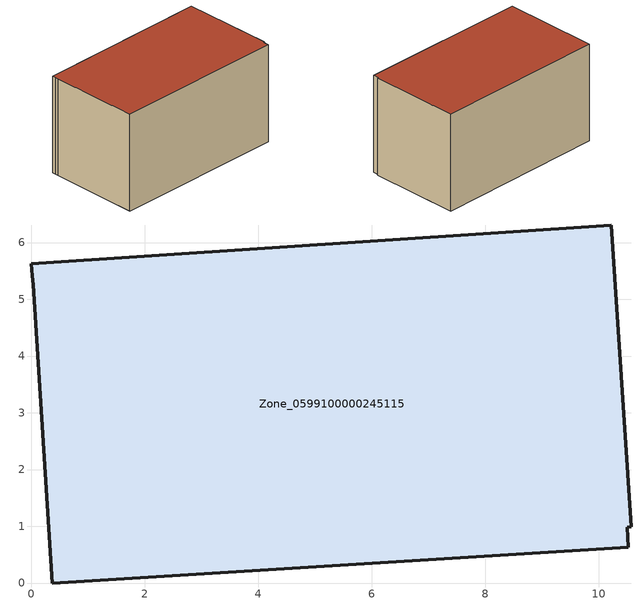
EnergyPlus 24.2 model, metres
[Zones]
Zone_0599100000245115
 floor ground (C_G): 10.53,0.63 0.37,0 0.04,5.26 0.01,5.42 0,5.63 10.22,6.31 10.58,0.99 10.51,0.98 z0
 wall outside (C_F): 10.58,0.99 10.22,6.31 0,5.63 0.01,5.42 0.04,5.26 0.37,0 10.53,0.63 10.51,0.98 10.58,0.99 z0:5.79
 roof outside (C_R): 0,5.63 0.01,5.42 0.04,5.26 0.37,0 10.53,0.63 10.51,0.98 10.58,0.99 10.22,6.31 z5.79
[BUILDING]
Pand.0599100000245115: North Axis=0; Terrain=City; Loads Convergence Tolerance Value=0.04; Temperature Convergence Tolerance Value=0.4; Solar Distribution=FullExterior; Maximum Number of Warmup Days=25; Minimum Number of Warmup Days=1
[Site:Location]
Rotterdam.The.Hague.AP_ZH_NLD Design_Conditions: Latitude=51.96; Longitude=4.45; Time Zone=1; Elevation=-4.5
[SITE:GROUNDTEMPERATURE:BUILDINGSURFACE]
18, 18, 18, 18, 18, 18, 18, 18, 18, 18, 18, 18
[MATERIAL] Thermal Absorptance=0.9; Solar Absorptance=0.7; Visible Absorptance=0.7
Name | Roughness | Thickness | Conductivity | Density | Specific Heat
G.TC.1946-1964 | MediumSmooth | 0.15 | 1 | 540 | 1210
F.TC.1946-1964 | Rough | 0.3 | 0.857143 | 1920 | 840
R.TC.1946-1964 | MediumRough | 0.2 | 0.235294 | 1500 | 1000
[CONSTRUCTION]
C_G: G.TC.1946-1964
C_F: F.TC.1946-1964
C_R: R.TC.1946-1964
[ZONE]
Zone_0599100000245115: Type=1; Multiplier=1; Ceiling Height=Autocalculate; Volume=Autocalculate; Floor Area=autocalculate; Part of Total Floor Area=Yes
[ZONEINFILTRATION:DESIGNFLOWRATE]
Infil_Zone_0599100000245115: Zone or ZoneList or Space or SpaceList=Zone_0599100000245115; Schedule=AlwaysOn; Design Flow Rate Calculation Method=Flow/Area; Flow Rate per Floor Area=0.003; Constant Term Coefficient=1; Temperature Term Coefficient=0; Velocity Term Coefficient=0; Velocity Squared Term Coefficient=0
[HVACTEMPLATE:ZONE:IDEALLOADSAIRSYSTEM]
Zone_0599100000245115: Maximum Heating Supply Air Temperature=50; Minimum Cooling Supply Air Temperature=13; Maximum Heating Supply Air Humidity Ratio=0.0156; Minimum Cooling Supply Air Humidity Ratio=0.0077; Heating Limit=NoLimit; Cooling Limit=NoLimit; Dehumidification Control Type=ConstantSensibleHeatRatio; Cooling Sensible Heat Ratio=0.7; Dehumidification Setpoint=60; Humidification Control Type=None; Humidification Setpoint=30; Outdoor Air Method=None; Outdoor Air Flow Rate per Person=0.00944; Outdoor Air Flow Rate per Zone Floor Area=0; Outdoor Air Flow Rate per Zone=0; Demand Controlled Ventilation Type=None; Outdoor Air Economizer Type=NoEconomizer; Heat Recovery Type=None; Sensible Heat Recovery Effectiveness=0.7; Latent Heat Recovery Effectiveness=0.65
[ZONECONTROL:THERMOSTAT]
ThermostatControl_Zone_0599100000245115: Zone or ZoneList=Zone_0599100000245115; Control Type Schedule=DualSetpointControlType; Control 1=Thermostat_Zone_0599100000245115; Temperature Difference Between Cutout And Setpoint=0
[THERMOSTATSETPOINT:DUALSETPOINT]
Thermostat_Zone_0599100000245115: Heating Setpoint Temperature Schedule=HeatingSetpoint_Zone_0599100000245115; Cooling Setpoint Temperature Schedule=CoolingSetpoint_Zone_0599100000245115
[SCHEDULE:COMPACT]
HeatingSetpoint_Zone_0599100000245115: Through: 12/31, For: AllDays, Until: 24:00, 21
CoolingSetpoint_Zone_0599100000245115: Through: 12/31, For: AllDays, Until: 24:00, 24
DualSetpointControlType: Through: 12/31, For: AllDays, Until: 24:00, 4
AlwaysOn: Through: 12/31, For: AllDays, Until: 24:00, 1
